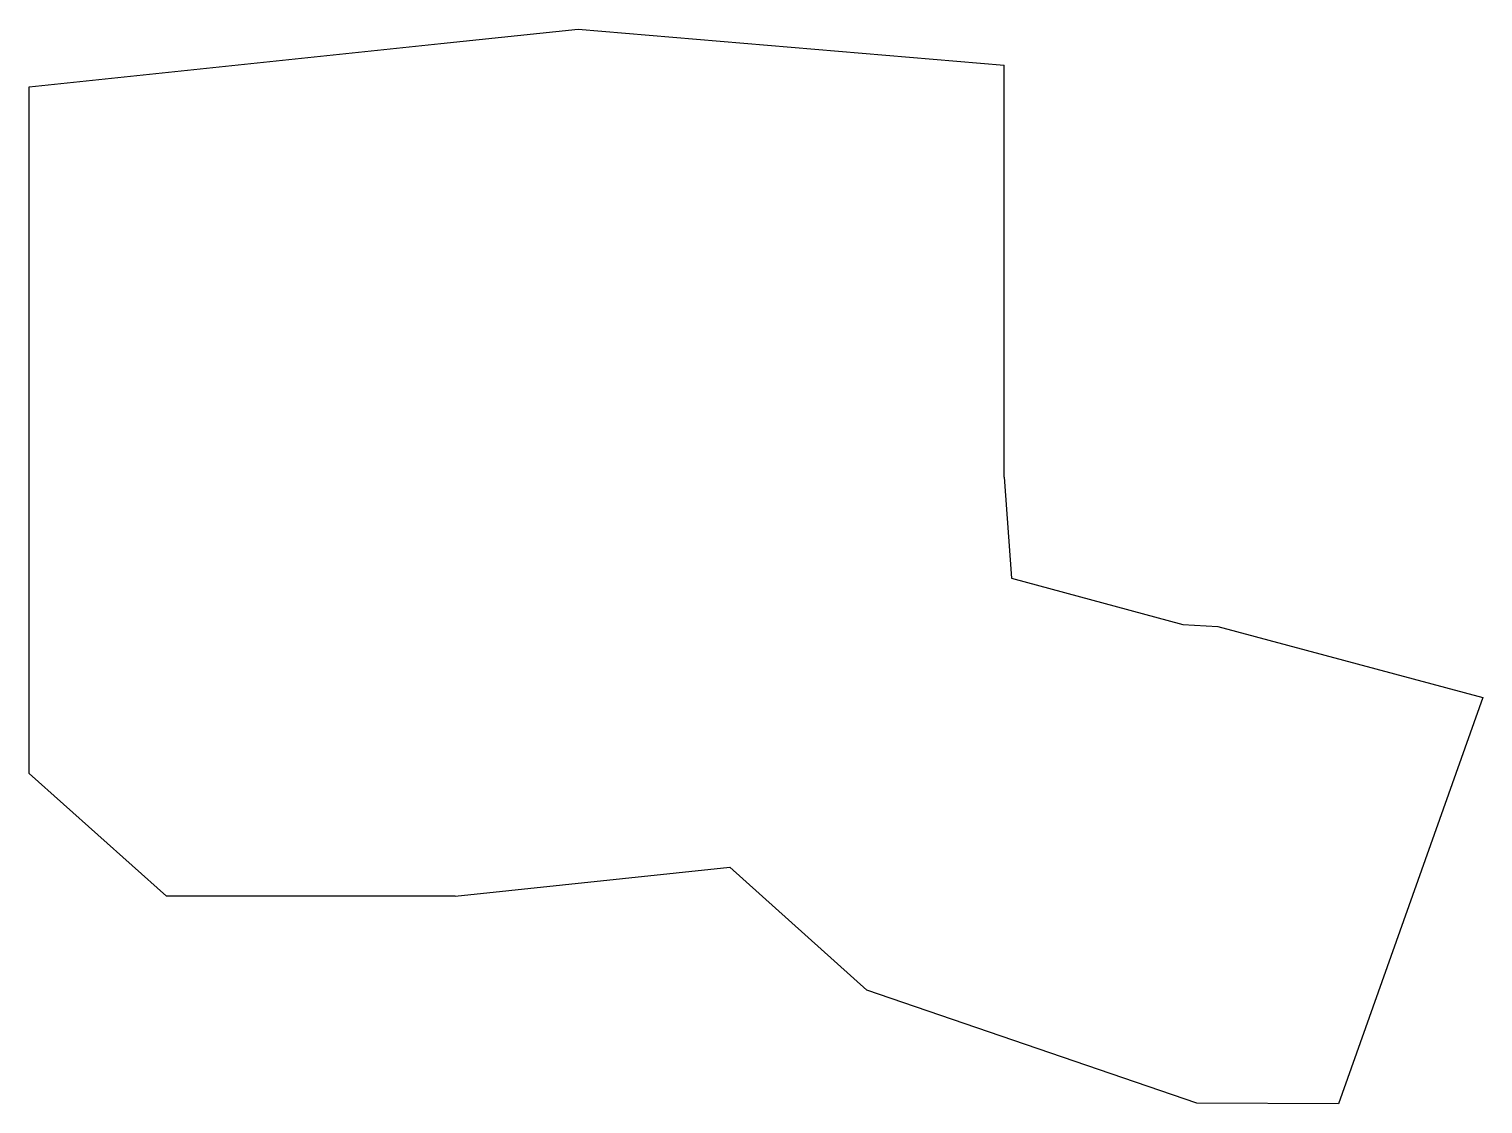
# Model space of a CAD drawing. Header units: millimetres. Extents: x 80 to 281, y -146 to 3.
import ezdxf

# ---------------------------------------------------------------- set-up
doc = ezdxf.new("R2010")
doc.units = ezdxf.units.MM

msp = doc.modelspace()

# ---------------------------------------------------------------- linework, layer by layer
for p, q in [((137, 1), (156, 3)), ((156, 3), (215, -2)), ((80, -5), (137, 1)), ((215, -58.99), (215, -2)), ((80, -100), (80, -5)), ((215, -58.99), (216, -73)), ((216, -73), (239.74, -79.41)), ((239.74, -79.41), (244.58, -79.67)), ((244.58, -79.67), (281.29, -89.5)), ((281.29, -89.5), (261.31, -145.75)), ((99, -117), (80, -100)), ((139, -117), (177, -113)), ((196, -130), (177, -113)), ((139, -117), (99, -117)), ((241.67, -145.66), (196, -130)), ((261.31, -145.75), (241.67, -145.66))]:
    msp.add_line(p, q)

doc.saveas('drawing.dxf')
